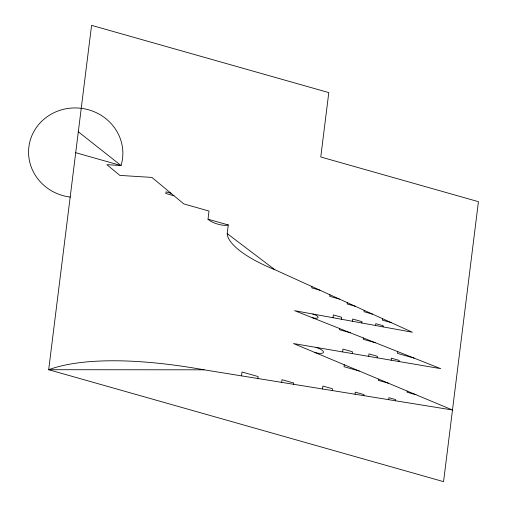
<?xml version="1.0" encoding="UTF-8"?>
<svg xmlns="http://www.w3.org/2000/svg" width="507" height="507" viewBox="0 0 507 507"><rect width="100%" height="100%" fill="white"/><g stroke="black" fill="none" stroke-linecap="round" stroke-linejoin="round"><path stroke-width="0.76" d="M204.08 369.812A257.049 80.936 16.8 0 0 48.678 369.711L443.562 481.65L478.437 201.678L320.773 156.986L328.789 92.597L91.571 25.35L48.678 369.711L204.08 369.812L452.485 409.998L293.496 343.543L440.665 368.646L294.63 310.683L412.368 332.243L274.8 269.68L227.212 233.594L228.289 224.956A11.743 3.695 16.8 0 1 217.89 224.17A11.743 3.695 16.8 0 1 208.009 219.208L209.03 211.064L183.8 203.909L151.897 177.418L119.823 175.403L106.882 164.655L121.053 165.548A47.189 44.724 7.1 0 0 86.158 109.182A47.189 44.724 7.1 0 0 29.229 144.59A47.189 44.724 7.1 0 0 70.334 197.096M241.535 375.871L242.016 371.992L258.139 376.568L257.898 378.52M281.677 382.367L282.006 379.692L293.781 383.032L293.623 384.3M311.913 286.556L311.748 287.887L319.961 290.213M329.956 294.763L329.759 296.335L339.456 299.079M322.515 388.97L322.877 386.036L332.472 388.755L332.25 390.548M333.029 317.712L333.378 314.923L341.585 317.249L341.338 319.233M339.563 328.517L339.411 329.702L350.394 332.814M347.339 302.666L347.175 303.978L355.287 306.279M342.612 351.921L342.966 349.082L352.46 351.769L352.238 353.563M344.272 364.767L344.031 366.713L359.267 371.035M352.403 321.261L352.682 319.017L361.979 321.653L361.814 322.984M364.178 310.322L364.007 311.704L372.512 314.118M355.058 394.237L355.318 392.152L364.026 394.623L363.893 395.669M363.38 337.973L363.221 339.291L375.402 342.745M368.671 356.364L368.976 353.911L377.385 356.294L377.195 357.822M375.567 325.5L375.795 323.669L383.216 325.773L383.077 326.876M382.519 318.669L382.341 320.107L391.239 322.629M378.482 379.065L378.323 380.345L388.318 383.178M391.163 360.204L391.417 358.202L399.231 360.414L399.085 361.554M388.692 399.681L388.939 397.703L395.669 399.611L395.517 400.784M397.691 351.592L397.463 353.398L414.181 358.132M407.178 391.062L407.032 392.196L415.936 394.725M75.714 152.696L121.053 165.548L78.319 131.776M170.935 193.224L166.011 191.83L165.808 193.459L174.021 195.784M208.009 219.208L228.289 224.956M274.8 269.68A77.482 24.393 16.8 0 1 227.212 233.594M316.026 347.384A8.296 2.611 16.8 0 1 323.472 352.276A8.296 2.611 16.8 0 1 314.999 352.53M312.819 314.01A5.83 1.838 16.8 0 1 318.104 317.445A5.83 1.838 16.8 0 1 312.204 317.655"/></g></svg>
